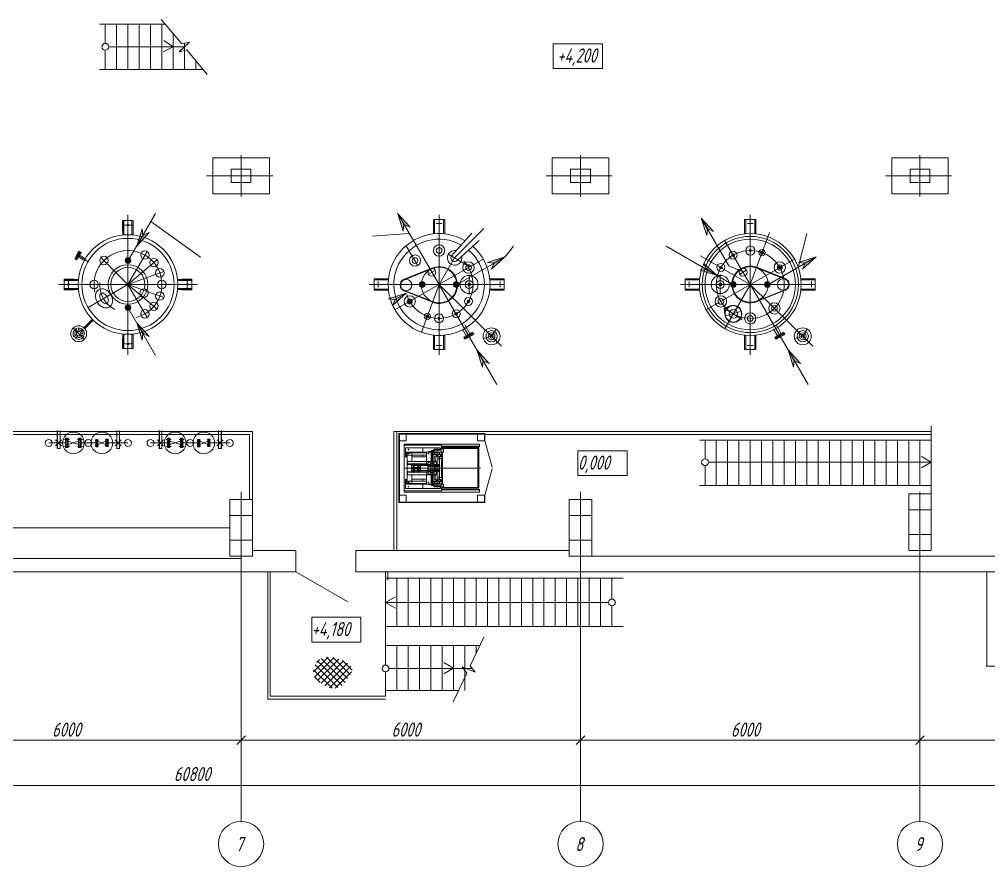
# Model space of a CAD drawing. Header units: millimetres. Extents: x 1337 to 8186, y 1899 to 5236.
# Drawn here: x 6056.6 to 6305.3, y 2452.9 to 2670.2 of the extents above; entities that cross this region are included whole.
import ezdxf

# ---------------------------------------------------------------- set-up
doc = ezdxf.new("R2010")
doc.units = ezdxf.units.MM
doc.layers.add('Линия связи (Вновь)', color=3, linetype='Continuous', lineweight=60)
doc.layers.add('Строительный', color=251, linetype='Continuous', lineweight=13)
doc.styles.add('Simplex', font='simplex.shx', dxfattribs={"width": 0.7, "oblique": 15})

# ---------------------------------------------------------------- blocks, each defined once
blk = doc.blocks.new('A$C0AA457AC')
at = {"layer": 'Строительный', "ltscale": 100}
h = blk.add_hatch(color=256, dxfattribs=at)
h.paths.add_polyline_path([(379.97, 241.24), (381.02, 240.76), (378.84, 243.15)])
h.paths.add_polyline_path([(378.84, 243.15), (379.82, 240.07), (379.94, 241.22)])
h = blk.add_hatch(color=256, dxfattribs=at)
h.paths.add_polyline_path([(433.64, 240.46), (434.69, 239.98), (432.51, 242.37)])
h.paths.add_polyline_path([(432.51, 242.37), (433.49, 239.29), (433.61, 240.44)])
h = blk.add_hatch(color=256, dxfattribs=at)
h.paths.add_polyline_path([(333.81, 239.35), (333.7, 240.5), (332.72, 237.42)])
h.paths.add_polyline_path([(332.72, 237.42), (334.89, 239.81), (333.84, 239.33)])
for points in [[(330.66, 234.89, 0.414214), (331.16, 234.39), (331.16, 234.89), (331.66, 234.89, 1)], [(331.16, 234.39, 0.414214), (331.66, 234.89), (331.16, 234.89)], [(382.66, 230.64, 0.414214), (383.16, 230.14), (383.16, 230.64), (383.66, 230.64, 1)], [(383.16, 230.14, 0.414214), (383.66, 230.64), (383.16, 230.64)], [(389.67, 230.64, -0.414214), (389.17, 230.14), (389.17, 230.64), (388.67, 230.64, -1)], [(389.17, 230.14, -0.414214), (388.67, 230.64), (389.17, 230.64)], [(437.66, 230.64, 0.414214), (438.16, 230.14), (438.16, 230.64), (438.66, 230.64, 1)], [(438.16, 230.14, 0.414214), (438.66, 230.64), (438.16, 230.64)], [(444.67, 230.64, -0.414214), (444.17, 230.14), (444.17, 230.64), (443.67, 230.64, -1)], [(444.17, 230.14, -0.414214), (443.67, 230.64), (444.17, 230.64)], [(330.66, 226.55, 0.414214), (331.16, 226.05), (331.16, 226.55), (331.66, 226.55, 1)], [(331.16, 226.05, 0.414214), (331.66, 226.55), (331.16, 226.55)]]:
    blk.add_hatch(color=256, dxfattribs=at).paths.add_polyline_path(points)
h = blk.add_hatch(color=256, dxfattribs=at)
h.paths.add_polyline_path([(395.87, 234.38), (395.4, 233.32), (397.78, 235.51)])
h.paths.add_polyline_path([(397.78, 235.51), (394.71, 234.52), (395.86, 234.41)])
h = blk.add_hatch(color=256, dxfattribs=at)
h.paths.add_polyline_path([(450.87, 234.38), (450.4, 233.32), (452.78, 235.51)])
h.paths.add_polyline_path([(452.78, 235.51), (449.71, 234.52), (450.86, 234.41)])
h = blk.add_hatch(color=256, dxfattribs=at)
h.paths.add_polyline_path([(433.41, 233.32), (432.94, 234.37), (435.32, 232.2)])
h.paths.add_polyline_path([(435.32, 232.2), (432.24, 233.18), (433.39, 233.29)])
h = blk.add_hatch(color=256, dxfattribs=at)
h.paths.add_polyline_path([(378.41, 227.97), (377.94, 226.91), (380.32, 229.09)])
h.paths.add_polyline_path([(380.32, 229.09), (377.24, 228.11), (378.39, 228)])
h = blk.add_hatch(color=256, dxfattribs=at)
h.paths.add_polyline_path([(333.81, 221.93), (333.7, 220.78), (332.72, 223.86)])
h.paths.add_polyline_path([(332.72, 223.86), (334.89, 221.47), (333.84, 221.95)])
h = blk.add_hatch(color=256, dxfattribs=at)
h.paths.add_polyline_path([(393.96, 217.17), (395.02, 216.69), (392.84, 219.08)])
h.paths.add_polyline_path([(392.84, 219.08), (393.82, 216), (393.93, 217.15)])
h = blk.add_hatch(color=256, dxfattribs=at)
h.paths.add_polyline_path([(448.96, 217.17), (450.02, 216.69), (447.84, 219.08)])
h.paths.add_polyline_path([(447.84, 219.08), (448.82, 216), (448.93, 217.15)])
for p, q in [((326.16, 276.64), (337.76, 276.64)), ((327.16, 276.64), (327.16, 273.24)), ((329.16, 276.64), (329.16, 268.64)), ((331.16, 276.64), (331.16, 268.64)), ((333.16, 276.64), (333.16, 268.64)), ((335.16, 276.64), (335.16, 268.64)), ((340.66, 273.16), (337.06, 277.48)), ((337.16, 276.64), (337.16, 268.64)), ((339.16, 274.96), (339.16, 268.64)), ((327.76, 272.64), (341.16, 272.64)), ((339.16, 272.64), (337.39, 271.72)), ((339.16, 272.64), (337.48, 273.72)), ((342.02, 273.47), (340.2, 271.76)), ((342.02, 273.47), (340.66, 273.16)), ((341.16, 273.27), (341.16, 268.64)), ((406.35, 273.18), (415.04, 273.18)), ((406.35, 268.81), (406.35, 273.18)), ((415.04, 273.18), (415.04, 268.81)), ((327.16, 272.04), (327.16, 268.64)), ((340.2, 271.76), (341.56, 272.08)), ((345.16, 267.76), (341.56, 272.08)), ((343.16, 270.16), (343.16, 268.64)), ((326.16, 268.64), (344.42, 268.64)), ((415.04, 268.81), (406.35, 268.81)), ((346.16, 246.64), (346.16, 253.04)), ((356.16, 253.04), (346.16, 253.04)), ((351.16, 246.18), (351.16, 253.51)), ((356.16, 246.64), (356.16, 253.04)), ((406.16, 246.64), (406.16, 253.04)), ((416.16, 253.04), (406.16, 253.04)), ((411.16, 246.18), (411.16, 253.51)), ((416.16, 246.64), (416.16, 253.04)), ((466.16, 246.64), (466.16, 253.04)), ((476.16, 253.04), (466.16, 253.04)), ((471.16, 246.18), (471.16, 253.51)), ((476.16, 246.64), (476.16, 253.04)), ((349.41, 248.64), (349.41, 251.04)), ((352.86, 251.04), (349.41, 251.04)), ((352.91, 251.04), (349.96, 251.04)), ((352.91, 248.64), (352.91, 251.04)), ((409.41, 248.64), (409.41, 251.04)), ((412.86, 251.04), (409.41, 251.04)), ((412.91, 251.04), (409.96, 251.04)), ((412.91, 248.64), (412.91, 251.04)), ((469.41, 248.64), (469.41, 251.04)), ((472.86, 251.04), (469.41, 251.04)), ((472.91, 251.04), (469.96, 251.04)), ((472.91, 248.64), (472.91, 251.04)), ((356.75, 249.84), (345.06, 249.84)), ((349.41, 248.64), (352.36, 248.64)), ((352.91, 248.64), (349.46, 248.64)), ((416.75, 249.84), (405.06, 249.84)), ((409.41, 248.64), (412.36, 248.64)), ((412.91, 248.64), (409.46, 248.64)), ((476.75, 249.84), (465.06, 249.84)), ((469.41, 248.64), (472.36, 248.64)), ((472.91, 248.64), (469.46, 248.64)), ((356.16, 246.64), (346.16, 246.64)), ((416.16, 246.64), (406.16, 246.64)), ((476.16, 246.64), (466.16, 246.64)), ((330.21, 240.14), (330.21, 241.94)), ((330.21, 241.94), (332.11, 241.94)), ((330.26, 239.4), (330.26, 241.94)), ((330.46, 239.4), (330.46, 241.94)), ((331.16, 234.73), (336.04, 243.19)), ((331.16, 218.23), (331.16, 242.93)), ((331.86, 239.4), (331.86, 241.94)), ((332.06, 239.4), (332.06, 241.94)), ((332.11, 240.14), (332.11, 241.94)), ((344.01, 235.46), (335.22, 241.77)), ((386.16, 230.64), (378.8, 243.23)), ((378.84, 243.15), (378.84, 243.12)), ((378.84, 243.15), (381.02, 240.76)), ((379.97, 241.24), (378.84, 243.15)), ((379.94, 241.22), (378.84, 243.15)), ((378.84, 243.15), (379.82, 240.07)), ((386.16, 242.14), (385.16, 242.14)), ((385.16, 242.14), (385.16, 239.58)), ((385.36, 242.14), (385.36, 239.6)), ((386.16, 218.23), (386.16, 242.93)), ((386.16, 242.14), (387.16, 242.14)), ((386.96, 242.14), (386.96, 239.6)), ((387.16, 242.14), (387.16, 239.58)), ((432.51, 242.37), (437.4, 233.91)), ((432.51, 242.37), (432.51, 242.35)), ((432.51, 242.37), (434.69, 239.98)), ((433.64, 240.46), (432.51, 242.37)), ((433.61, 240.44), (432.51, 242.37)), ((432.51, 242.37), (433.49, 239.29)), ((441.16, 242.14), (440.16, 242.14)), ((440.16, 242.14), (440.16, 239.58)), ((440.36, 242.14), (440.36, 239.6)), ((441.16, 218.23), (441.16, 242.93)), ((441.16, 242.14), (442.16, 242.14)), ((441.96, 242.14), (441.96, 239.6)), ((442.16, 242.14), (442.16, 239.58)), ((330.21, 240.14), (330.26, 240.14)), ((332.06, 240.14), (332.11, 240.14)), ((332.06, 240.14), (332.11, 240.14)), ((332.72, 237.42), (333.7, 240.5)), ((333.7, 240.5), (333.81, 239.35)), ((333.7, 240.5), (333.81, 239.35)), ((379.82, 240.07), (379.94, 241.22)), ((379.82, 240.07), (379.94, 241.22)), ((381.02, 240.76), (379.97, 241.24)), ((381.02, 240.76), (379.97, 241.24)), ((386.16, 241.44), (385.66, 241.44)), ((386.16, 241.44), (386.66, 241.44)), ((388.91, 235.35), (394.08, 240.52)), ((433.49, 239.29), (433.61, 240.44)), ((433.49, 239.29), (433.61, 240.44)), ((434.69, 239.98), (433.64, 240.46)), ((434.69, 239.98), (433.64, 240.46)), ((441.16, 241.44), (440.66, 241.44)), ((441.16, 241.44), (441.66, 241.44)), ((332.72, 237.42), (334.89, 239.81)), ((333.81, 239.35), (332.72, 237.42)), ((333.84, 239.33), (332.72, 237.42)), ((334.89, 239.81), (333.84, 239.33)), ((334.89, 239.81), (333.84, 239.33)), ((380.89, 239.66), (374.33, 239.19)), ((388.34, 235.68), (391.96, 239.7)), ((393.25, 238.4), (389.47, 235.02)), ((441.16, 230.64), (436.62, 238.41)), ((441.16, 230.64), (444.54, 239.8)), ((449.6, 233.66), (451.18, 239.63)), ((322.14, 235.85), (322.53, 236.52)), ((322.48, 236.1), (322.67, 236.44)), ((322.67, 236.44), (322.53, 236.52)), ((331.16, 230.64), (334.54, 236.49)), ((380.33, 237.49), (382.4, 233.91)), ((399.33, 237.4), (397.76, 235.48)), ((438.02, 230.64), (426.32, 237.4)), ((322.14, 235.85), (321.75, 235.18)), ((321.9, 235.09), (321.75, 235.18)), ((321.84, 235.36), (322.27, 235.11)), ((322.48, 236.1), (321.9, 235.09)), ((322.59, 236.16), (321.95, 235.06)), ((321.95, 235.06), (322.1, 234.98)), ((322.51, 236.08), (322.09, 235.35)), ((322.13, 235.41), (322.09, 235.43)), ((322.1, 235.31), (322.09, 235.35)), ((322.38, 235.47), (322.1, 234.98)), ((322.14, 235.85), (324.2, 234.67)), ((322.32, 236.41), (322.95, 236.05)), ((322.38, 235.47), (322.87, 236.33)), ((323.44, 234.85), (322.38, 235.47)), ((322.51, 236.08), (322.48, 236.1)), ((322.51, 236.08), (322.55, 236.15)), ((322.59, 236.16), (322.55, 236.15)), ((322.59, 236.16), (322.73, 236.41)), ((322.59, 236.16), (322.59, 236.16)), ((323.65, 235.23), (322.59, 235.84)), ((322.73, 236.41), (322.87, 236.33)), ((331.16, 230.64), (326.39, 235.42)), ((331.16, 230.64), (336.33, 234.98)), ((378.36, 226.15), (393.96, 235.13)), ((386.16, 230.64), (388.91, 235.35)), ((387.78, 236), (391.6, 233.78)), ((389.37, 230.64), (397.83, 235.52)), ((397.78, 235.51), (394.71, 234.52)), ((397.78, 235.51), (395.4, 233.32)), ((395.86, 234.41), (397.78, 235.51)), ((395.87, 234.38), (397.78, 235.51)), ((441.16, 230.64), (432.39, 235.72)), ((448.96, 235.13), (433.36, 226.15)), ((444.37, 230.64), (452.83, 235.52)), ((452.78, 235.51), (449.71, 234.52)), ((452.78, 235.51), (450.4, 233.32)), ((450.86, 234.41), (452.78, 235.51)), ((450.87, 234.38), (452.78, 235.51)), ((379.86, 231.52), (384.97, 233.57)), ((379.89, 231.43), (385.01, 233.47)), ((385.51, 233.15), (384.29, 232.45)), ((394.71, 234.52), (395.86, 234.41)), ((394.71, 234.52), (395.86, 234.41)), ((395.4, 233.32), (395.87, 234.38)), ((395.4, 233.32), (395.87, 234.38)), ((432.24, 233.18), (433.39, 233.29)), ((432.24, 233.18), (433.39, 233.29)), ((435.32, 232.2), (432.24, 233.18)), ((432.94, 234.37), (433.41, 233.32)), ((432.94, 234.37), (433.41, 233.32)), ((435.32, 232.2), (432.94, 234.37)), ((433.39, 233.29), (435.32, 232.2)), ((433.41, 233.32), (435.32, 232.2)), ((439.85, 232.89), (437.4, 233.91)), ((440.51, 233.15), (439.29, 232.45)), ((447.43, 231.53), (442.32, 233.57)), ((447.47, 231.62), (442.35, 233.67)), ((449.71, 234.52), (450.86, 234.41)), ((449.71, 234.52), (450.86, 234.41)), ((450.4, 233.32), (450.87, 234.38)), ((450.4, 233.32), (450.87, 234.38)), ((321.66, 231.59), (319.86, 231.59)), ((319.86, 231.59), (319.86, 229.69)), ((322.41, 231.54), (319.86, 231.54)), ((322.41, 231.34), (319.86, 231.34)), ((321.66, 231.59), (321.66, 231.54)), ((331.16, 230.64), (337.51, 232.95)), ((339.92, 231.54), (342.46, 231.54)), ((339.92, 231.34), (342.46, 231.34)), ((340.66, 231.59), (342.46, 231.59)), ((340.66, 231.59), (340.66, 231.54)), ((342.46, 231.59), (342.46, 229.69)), ((374.66, 230.64), (374.66, 231.64)), ((374.66, 231.64), (377.22, 231.64)), ((374.66, 230.64), (374.66, 231.64)), ((374.66, 231.64), (377.22, 231.64)), ((374.66, 231.44), (377.2, 231.44)), ((374.66, 231.44), (377.2, 231.44)), ((386.16, 229.48), (386.16, 231.91)), ((386.16, 231.81), (386.16, 229.37)), ((391.46, 228.88), (391.46, 232.43)), ((397.66, 231.64), (395.1, 231.64)), ((397.66, 231.44), (395.12, 231.44)), ((397.66, 230.64), (397.66, 231.64)), ((429.66, 230.64), (429.66, 231.64)), ((429.66, 231.64), (432.22, 231.64)), ((429.66, 231.44), (432.2, 231.44)), ((435.86, 232.41), (435.86, 228.86)), ((441.16, 231.81), (441.16, 229.37)), ((452.66, 231.64), (450.1, 231.64)), ((452.66, 231.44), (450.12, 231.44)), ((452.66, 230.64), (452.66, 231.64)), ((343.46, 230.64), (318.86, 230.64)), ((322.41, 229.94), (319.86, 229.94)), ((322.41, 229.74), (319.86, 229.74)), ((321.66, 229.69), (319.86, 229.69)), ((321.66, 229.74), (321.66, 229.69)), ((331.16, 230.64), (324.11, 226.55)), ((331.16, 230.64), (337.51, 228.33)), ((331.16, 230.64), (336.33, 226.3)), ((331.16, 230.64), (334.54, 224.8)), ((339.92, 229.94), (342.46, 229.94)), ((339.92, 229.74), (342.46, 229.74)), ((340.66, 229.74), (340.66, 229.69)), ((340.66, 229.69), (342.46, 229.69)), ((397.66, 230.64), (373.82, 230.64)), ((374.66, 230.64), (374.66, 229.64)), ((374.66, 230.64), (374.66, 229.64)), ((374.66, 229.84), (377.2, 229.84)), ((374.66, 229.84), (377.2, 229.84)), ((374.66, 229.64), (377.22, 229.64)), ((374.66, 229.64), (377.22, 229.64)), ((375.36, 230.64), (375.36, 231.14)), ((375.36, 230.64), (375.36, 231.14)), ((375.36, 230.64), (375.36, 230.14)), ((375.36, 230.64), (375.36, 230.14)), ((379.89, 229.66), (385.01, 227.61)), ((386.16, 230.64), (383.05, 222.2)), ((386.16, 230.64), (397.21, 219.72)), ((386.19, 230.59), (396.38, 212.94)), ((391.44, 230.66), (391.46, 230.64)), ((393.7, 230.64), (393.68, 230.66)), ((397.66, 229.64), (395.1, 229.64)), ((397.66, 229.84), (395.12, 229.84)), ((395.16, 230.64), (397.66, 230.64)), ((395.16, 230.64), (397.66, 230.64)), ((396.96, 230.64), (396.96, 231.14)), ((397.66, 230.64), (396.96, 230.64)), ((396.96, 230.64), (396.96, 230.14)), ((397.66, 230.64), (397.66, 229.64)), ((397.66, 230.64), (397.66, 230.64)), ((397.66, 229.64), (397.66, 229.84)), ((452.66, 230.64), (428.82, 230.64)), ((429.66, 230.64), (429.66, 229.64)), ((429.66, 229.84), (432.2, 229.84)), ((429.66, 229.64), (432.22, 229.64)), ((430.36, 230.64), (430.36, 231.14)), ((430.36, 230.64), (430.36, 230.14)), ((441.13, 230.59), (436.66, 222.85)), ((441.16, 230.64), (452.21, 219.72)), ((441.19, 230.59), (451.38, 212.94)), ((447.43, 229.76), (442.32, 227.71)), ((447.47, 229.67), (442.35, 227.62)), ((448.7, 230.64), (448.68, 230.66)), ((452.66, 229.64), (450.1, 229.64)), ((452.66, 229.84), (450.12, 229.84)), ((450.16, 230.64), (452.66, 230.64)), ((450.16, 230.64), (452.66, 230.64)), ((451.96, 230.64), (451.96, 231.14)), ((452.66, 230.64), (451.96, 230.64)), ((451.96, 230.64), (451.96, 230.14)), ((452.66, 230.64), (452.66, 229.64)), ((452.66, 230.64), (452.66, 230.64)), ((452.66, 229.64), (452.66, 229.84)), ((380.32, 229.09), (377.24, 228.11)), ((377.24, 228.11), (378.39, 228)), ((377.24, 228.11), (378.39, 228)), ((380.32, 229.09), (377.94, 226.91)), ((377.94, 226.91), (378.41, 227.97)), ((377.94, 226.91), (378.41, 227.97)), ((378.39, 228), (380.32, 229.09)), ((378.41, 227.97), (380.32, 229.09)), ((379.86, 229.57), (384.97, 227.52)), ((331.16, 226.55), (336.04, 218.1)), ((436.55, 226.45), (437.65, 226.85)), ((439.73, 224.47), (436.55, 226.45)), ((436.55, 226.45), (436.67, 225.29)), ((323.37, 223), (324.87, 224.49)), ((436.84, 225.08), (439.44, 225.85)), ((436.88, 225.15), (436.91, 225.04)), ((439.36, 225.88), (439.39, 225.78)), ((439.47, 224.53), (439.39, 224.58)), ((439.56, 224.68), (439.47, 224.53)), ((439.56, 224.68), (439.48, 224.73)), ((321.47, 222.93), (323.45, 220.95)), ((322.06, 222.82), (322.22, 222.26)), ((322.35, 222.9), (322.51, 222.33)), ((323.52, 222.85), (325.01, 224.35)), ((332.72, 223.86), (333.7, 220.78)), ((333.81, 221.93), (332.72, 223.86)), ((333.84, 221.95), (332.72, 223.86)), ((332.72, 223.86), (334.89, 221.47)), ((390.27, 222.77), (390.96, 221.58)), ((391.49, 221.42), (390.5, 223.14)), ((391.62, 221.96), (390.71, 223.53)), ((395.43, 221.48), (396.22, 222.76)), ((445.27, 222.77), (445.96, 221.58)), ((446.49, 221.42), (445.5, 223.14)), ((446.62, 221.96), (445.71, 223.53)), ((450.43, 221.48), (451.22, 222.76)), ((321.67, 221.37), (322.09, 221.78)), ((321.89, 221.15), (322.3, 221.57)), ((323.35, 221.54), (322.78, 221.7)), ((323.42, 221.83), (322.85, 221.99)), ((322.86, 222.48), (323.09, 222.71)), ((323, 222.34), (323.23, 222.57)), ((330.21, 221.14), (330.21, 219.34)), ((330.21, 221.14), (330.26, 221.14)), ((330.26, 221.89), (330.26, 219.34)), ((330.46, 221.89), (330.46, 219.34)), ((331.86, 221.89), (331.86, 219.34)), ((332.06, 221.89), (332.06, 219.34)), ((332.06, 221.14), (332.11, 221.14)), ((332.11, 221.14), (332.11, 219.34)), ((333.7, 220.78), (333.81, 221.93)), ((333.7, 220.78), (333.81, 221.93)), ((334.89, 221.47), (333.84, 221.95)), ((334.89, 221.47), (333.84, 221.95)), ((385.16, 219.14), (385.16, 221.7)), ((385.16, 219.14), (385.16, 221.7)), ((385.36, 219.14), (385.36, 221.68)), ((385.36, 219.14), (385.36, 221.68)), ((386.96, 219.14), (386.96, 221.68)), ((386.96, 219.14), (386.96, 221.68)), ((387.16, 219.14), (387.16, 221.7)), ((387.16, 219.14), (387.16, 221.7)), ((390.51, 221.32), (392.07, 222.22)), ((390.51, 221.32), (390.59, 221.17)), ((390.59, 221.17), (392.15, 222.07)), ((390.62, 221.12), (392.18, 222.02)), ((390.71, 220.97), (390.62, 221.12)), ((391.27, 221.29), (390.71, 220.97)), ((391.71, 221.04), (390.82, 222.58)), ((390.82, 221.3), (390.86, 221.29)), ((390.86, 221.29), (391.92, 221.9)), ((391.05, 221.43), (390.9, 221.35)), ((390.93, 221.29), (390.92, 221.32)), ((392.27, 221.87), (391.27, 221.29)), ((391.4, 221.58), (391.28, 221.78)), ((391.7, 221.81), (391.85, 221.89)), ((391.88, 221.84), (391.86, 221.86)), ((391.93, 221.94), (391.92, 221.9)), ((392.07, 222.22), (392.15, 222.07)), ((392.27, 221.87), (392.18, 222.02)), ((395.43, 221.48), (393.98, 221.11)), ((395.43, 221.48), (395.43, 221.48)), ((395.43, 221.48), (395.43, 221.48)), ((395.43, 221.48), (395.43, 221.48)), ((395.43, 221.48), (395.43, 221.48)), ((395.43, 221.48), (397.21, 219.72)), ((395.43, 221.48), (395.43, 221.48)), ((395.43, 221.48), (395.43, 221.48)), ((440.16, 219.14), (440.16, 221.7)), ((440.36, 219.14), (440.36, 221.68)), ((441.96, 219.14), (441.96, 221.68)), ((442.16, 219.14), (442.16, 221.7)), ((445.51, 221.32), (447.07, 222.22)), ((445.51, 221.32), (445.59, 221.17)), ((445.59, 221.17), (447.15, 222.07)), ((445.62, 221.12), (447.18, 222.02)), ((445.71, 220.97), (445.62, 221.12)), ((446.27, 221.29), (445.71, 220.97)), ((446.71, 221.04), (445.82, 222.58)), ((445.82, 221.3), (445.86, 221.29)), ((445.86, 221.29), (446.92, 221.9)), ((446.05, 221.43), (445.9, 221.35)), ((445.93, 221.29), (445.92, 221.32)), ((447.27, 221.87), (446.27, 221.29)), ((446.4, 221.58), (446.28, 221.78)), ((446.7, 221.81), (446.85, 221.89)), ((446.88, 221.84), (446.86, 221.86)), ((446.93, 221.94), (446.92, 221.9)), ((447.07, 222.22), (447.15, 222.07)), ((447.27, 221.87), (447.18, 222.02)), ((450.43, 221.48), (448.98, 221.11)), ((450.43, 221.48), (450.43, 221.48)), ((450.43, 221.48), (450.43, 221.48)), ((450.43, 221.48), (450.43, 221.48)), ((450.43, 221.48), (450.43, 221.48)), ((450.43, 221.48), (452.21, 219.72)), ((450.43, 221.48), (450.43, 221.48)), ((450.43, 221.48), (450.43, 221.48)), ((330.21, 219.34), (332.11, 219.34)), ((386.16, 219.84), (385.66, 219.84)), ((386.16, 219.84), (385.66, 219.84)), ((386.16, 219.84), (386.66, 219.84)), ((386.16, 219.84), (386.66, 219.84)), ((441.16, 219.84), (440.66, 219.84)), ((441.16, 219.84), (441.66, 219.84)), ((386.16, 219.14), (385.16, 219.14)), ((386.16, 219.14), (385.16, 219.14)), ((386.16, 219.14), (387.16, 219.14)), ((386.16, 219.14), (387.16, 219.14)), ((392.84, 219.08), (392.83, 219.05)), ((392.84, 219.08), (395.02, 216.69)), ((393.96, 217.17), (392.84, 219.08)), ((393.93, 217.15), (392.84, 219.08)), ((392.84, 219.08), (393.82, 216)), ((441.16, 219.14), (440.16, 219.14)), ((441.16, 219.14), (442.16, 219.14)), ((447.84, 219.08), (447.83, 219.05)), ((447.84, 219.08), (450.02, 216.69)), ((448.96, 217.17), (447.84, 219.08)), ((448.93, 217.15), (447.84, 219.08)), ((447.84, 219.08), (448.82, 216)), ((393.82, 216), (393.93, 217.15)), ((393.82, 216), (393.93, 217.15)), ((395.02, 216.69), (393.96, 217.17)), ((395.02, 216.69), (393.96, 217.17)), ((448.82, 216), (448.93, 217.15)), ((448.82, 216), (448.93, 217.15)), ((450.02, 216.69), (448.96, 217.17)), ((450.02, 216.69), (448.96, 217.17)), ((473.16, 193.64), (473.16, 205.64)), ((353.16, 204.64), (229.16, 204.64)), ((352.66, 204.14), (229.16, 204.14)), ((318.66, 204.86), (318.66, 201.64)), ((318.72, 204.86), (318.72, 201.64)), ((319.16, 204.86), (319.16, 201.64)), ((329.19, 204.86), (329.19, 201.64)), ((329.64, 204.86), (329.64, 201.64)), ((329.69, 204.86), (329.69, 201.64)), ((336.66, 204.86), (336.66, 201.64)), ((336.72, 204.86), (336.72, 201.64)), ((337.16, 204.86), (337.16, 201.64)), ((347.19, 204.86), (347.19, 201.64)), ((347.64, 204.86), (347.64, 201.64)), ((347.69, 204.86), (347.69, 201.64)), ((352.66, 204.14), (352.66, 192.64)), ((353.16, 204.64), (353.16, 182.64)), ((394.66, 204.68), (378.16, 204.68)), ((378.16, 204.64), (378.16, 183.64)), ((473.16, 204.64), (378.16, 204.64)), ((378.66, 204.64), (378.66, 183.64)), ((379.06, 204.3), (394.26, 204.3)), ((379.06, 192.1), (379.06, 204.3)), ((379.16, 204.2), (394.16, 204.2)), ((379.16, 192.2), (379.16, 204.2)), ((379.16, 204.2), (380.36, 204.2)), ((379.16, 203), (379.16, 204.2)), ((380.36, 204.2), (380.36, 203)), ((392.96, 204.2), (394.16, 204.2)), ((392.96, 203), (392.96, 204.2)), ((394.16, 203), (394.16, 204.2)), ((394.16, 204.2), (394.16, 203)), ((394.26, 203), (394.26, 204.3)), ((473.16, 204.14), (394.26, 204.14)), ((317.16, 202.64), (320.13, 202.64)), ((319.44, 202.11), (318.38, 203.17)), ((318.38, 202.11), (319.44, 203.17)), ((319.93, 203.27), (320.54, 203.27)), ((320.13, 203.47), (320.33, 203.47)), ((320.13, 201.82), (320.13, 203.47)), ((320.8, 203.27), (320.19, 203.27)), ((320.33, 201.82), (320.33, 203.47)), ((320.33, 203.17), (320.36, 203.14)), ((320.39, 203.17), (320.36, 203.14)), ((320.36, 202.15), (320.36, 203.14)), ((320.36, 202.15), (320.36, 203.14)), ((320.59, 203.47), (320.39, 203.47)), ((320.39, 201.82), (320.39, 203.47)), ((320.59, 201.82), (320.59, 203.47)), ((320.59, 202.93), (322.43, 202.36)), ((320.59, 202.36), (322.43, 202.93)), ((322.23, 203.27), (322.84, 203.27)), ((322.43, 203.47), (322.63, 203.47)), ((322.43, 201.82), (322.43, 203.47)), ((323.1, 203.27), (322.49, 203.27)), ((322.63, 201.82), (322.63, 203.47)), ((322.63, 203.17), (322.66, 203.14)), ((322.69, 203.17), (322.66, 203.14)), ((322.66, 202.15), (322.66, 203.14)), ((322.66, 202.15), (322.66, 203.14)), ((322.89, 203.47), (322.69, 203.47)), ((322.69, 201.82), (322.69, 203.47)), ((322.89, 201.82), (322.89, 203.47)), ((322.89, 202.64), (325.46, 202.64)), ((325.97, 203.14), (325.36, 203.14)), ((325.46, 203.27), (325.63, 203.27)), ((325.46, 201.97), (325.46, 203.27)), ((325.63, 201.97), (325.63, 203.27)), ((325.63, 203.04), (325.66, 203.01)), ((325.63, 202.2), (325.66, 202.23)), ((325.69, 203.04), (325.66, 203.01)), ((325.66, 202.23), (325.66, 203.01)), ((325.69, 202.2), (325.66, 202.23)), ((325.86, 203.27), (325.69, 203.27)), ((325.69, 201.97), (325.69, 203.27)), ((325.86, 201.97), (325.86, 203.27)), ((325.86, 202.36), (327.26, 202.93)), ((325.86, 202.93), (327.26, 202.36)), ((327.16, 203.17), (327.77, 203.17)), ((327.16, 202.17), (327.77, 202.17)), ((327.26, 203.29), (327.43, 203.29)), ((327.26, 201.99), (327.26, 203.29)), ((327.43, 201.99), (327.43, 203.29)), ((327.43, 203.06), (327.46, 203.03)), ((327.43, 202.22), (327.46, 202.25)), ((327.49, 203.06), (327.46, 203.03)), ((327.46, 202.25), (327.46, 203.03)), ((327.49, 202.22), (327.46, 202.25)), ((327.66, 203.29), (327.49, 203.29)), ((327.49, 201.99), (327.49, 203.29)), ((327.66, 201.99), (327.66, 203.29)), ((327.66, 202.64), (331.16, 202.64)), ((328.91, 202.11), (329.97, 203.17)), ((329.97, 202.11), (328.91, 203.17)), ((335.16, 202.64), (338.13, 202.64)), ((337.44, 202.11), (336.38, 203.17)), ((336.38, 202.11), (337.44, 203.17)), ((337.93, 203.27), (338.54, 203.27)), ((338.13, 203.47), (338.33, 203.47)), ((338.13, 201.82), (338.13, 203.47)), ((338.8, 203.27), (338.19, 203.27)), ((338.33, 201.82), (338.33, 203.47)), ((338.33, 203.17), (338.36, 203.14)), ((338.39, 203.17), (338.36, 203.14)), ((338.36, 202.15), (338.36, 203.14)), ((338.36, 202.15), (338.36, 203.14)), ((338.59, 203.47), (338.39, 203.47)), ((338.39, 201.82), (338.39, 203.47)), ((338.59, 201.82), (338.59, 203.47)), ((338.59, 202.93), (340.43, 202.36)), ((338.59, 202.36), (340.43, 202.93)), ((340.23, 203.27), (340.84, 203.27)), ((340.43, 203.47), (340.63, 203.47)), ((340.43, 201.82), (340.43, 203.47)), ((341.1, 203.27), (340.49, 203.27)), ((340.63, 201.82), (340.63, 203.47)), ((340.63, 203.17), (340.66, 203.14)), ((340.69, 203.17), (340.66, 203.14)), ((340.66, 202.15), (340.66, 203.14)), ((340.66, 202.15), (340.66, 203.14)), ((340.89, 203.47), (340.69, 203.47)), ((340.69, 201.82), (340.69, 203.47)), ((340.89, 201.82), (340.89, 203.47)), ((340.89, 202.64), (343.46, 202.64)), ((343.97, 203.14), (343.36, 203.14)), ((343.46, 203.27), (343.63, 203.27)), ((343.46, 201.97), (343.46, 203.27)), ((343.63, 201.97), (343.63, 203.27)), ((343.63, 203.04), (343.66, 203.01)), ((343.63, 202.2), (343.66, 202.23)), ((343.69, 203.04), (343.66, 203.01)), ((343.66, 202.23), (343.66, 203.01)), ((343.69, 202.2), (343.66, 202.23)), ((343.86, 203.27), (343.69, 203.27)), ((343.69, 201.97), (343.69, 203.27)), ((343.86, 201.97), (343.86, 203.27)), ((343.86, 202.36), (345.26, 202.93)), ((343.86, 202.93), (345.26, 202.36)), ((345.16, 203.17), (345.77, 203.17)), ((345.16, 202.17), (345.77, 202.17)), ((345.26, 203.29), (345.43, 203.29)), ((345.26, 201.99), (345.26, 203.29)), ((345.43, 201.99), (345.43, 203.29)), ((345.43, 203.06), (345.46, 203.03)), ((345.43, 202.22), (345.46, 202.25)), ((345.49, 203.06), (345.46, 203.03)), ((345.46, 202.25), (345.46, 203.03)), ((345.49, 202.22), (345.46, 202.25)), ((345.66, 203.29), (345.49, 203.29)), ((345.49, 201.99), (345.49, 203.29)), ((345.66, 201.99), (345.66, 203.29)), ((345.66, 202.64), (349.16, 202.64)), ((346.91, 202.11), (347.97, 203.17)), ((347.97, 202.11), (346.91, 203.17)), ((380.36, 203), (379.16, 203)), ((393.25, 202.44), (379.97, 202.44)), ((379.97, 202.44), (379.97, 193.96)), ((386.58, 202.23), (379.97, 202.23)), ((386.58, 201.53), (386.58, 202.23)), ((394.16, 203), (392.96, 203)), ((393.31, 202.44), (393.31, 201.98)), ((394.16, 203), (394.26, 203)), ((394.26, 203), (395.51, 198.36)), ((473.16, 203.14), (432.16, 203.14)), ((433.16, 199.83), (433.16, 203.14)), ((435.16, 195.14), (435.16, 203.14)), ((437.16, 195.14), (437.16, 203.14)), ((439.16, 195.14), (439.16, 203.14)), ((441.16, 195.14), (441.16, 203.14)), ((443.16, 195.14), (443.16, 203.14)), ((445.16, 195.14), (445.16, 203.14)), ((447.16, 195.14), (447.16, 203.14)), ((449.16, 195.14), (449.16, 203.14)), ((451.16, 195.14), (451.16, 203.14)), ((453.16, 195.14), (453.16, 203.14)), ((455.16, 195.14), (455.16, 203.14)), ((457.16, 195.14), (457.16, 203.14)), ((459.16, 195.14), (459.16, 203.14)), ((461.16, 195.14), (461.16, 203.14)), ((463.16, 195.14), (463.16, 203.14)), ((465.16, 195.14), (465.16, 203.14)), ((467.16, 195.14), (467.16, 203.14)), ((469.16, 195.14), (469.16, 203.14)), ((471.16, 195.14), (471.16, 203.14)), ((318.66, 201.64), (319.16, 201.64)), ((319.93, 202.02), (320.54, 202.02)), ((320.13, 201.82), (320.33, 201.82)), ((320.8, 202.02), (320.19, 202.02)), ((320.33, 202.12), (320.36, 202.15)), ((320.39, 202.12), (320.36, 202.15)), ((320.59, 201.82), (320.39, 201.82)), ((322.23, 202.02), (322.84, 202.02)), ((322.43, 201.82), (322.63, 201.82)), ((323.1, 202.02), (322.49, 202.02)), ((322.63, 202.12), (322.66, 202.15)), ((322.69, 202.12), (322.66, 202.15)), ((322.89, 201.82), (322.69, 201.82)), ((325.97, 202.14), (325.36, 202.14)), ((325.46, 201.97), (325.63, 201.97)), ((325.86, 201.97), (325.69, 201.97)), ((327.26, 201.99), (327.43, 201.99)), ((327.66, 201.99), (327.49, 201.99)), ((329.69, 201.64), (329.19, 201.64)), ((336.66, 201.64), (337.16, 201.64)), ((337.93, 202.02), (338.54, 202.02)), ((338.13, 201.82), (338.33, 201.82)), ((338.8, 202.02), (338.19, 202.02)), ((338.33, 202.12), (338.36, 202.15)), ((338.39, 202.12), (338.36, 202.15)), ((338.59, 201.82), (338.39, 201.82)), ((340.23, 202.02), (340.84, 202.02)), ((340.43, 201.82), (340.63, 201.82)), ((341.1, 202.02), (340.49, 202.02)), ((340.63, 202.12), (340.66, 202.15)), ((340.69, 202.12), (340.66, 202.15)), ((340.89, 201.82), (340.69, 201.82)), ((343.97, 202.14), (343.36, 202.14)), ((343.46, 201.97), (343.63, 201.97)), ((343.86, 201.97), (343.69, 201.97)), ((345.26, 201.99), (345.43, 201.99)), ((345.66, 201.99), (345.49, 201.99)), ((347.69, 201.64), (347.19, 201.64)), ((386.38, 201.79), (380.2, 201.79)), ((380.2, 201.79), (380.2, 200.22)), ((380.23, 200.15), (380.23, 200.94)), ((380.23, 200.94), (380.3, 200.94)), ((380.3, 200.15), (380.3, 200.99)), ((380.3, 200.99), (380.51, 200.99)), ((380.32, 200.6), (380.32, 200.92)), ((380.32, 200.92), (383.95, 200.92)), ((380.42, 200.5), (380.32, 200.6)), ((383.95, 200.5), (380.42, 200.5)), ((380.51, 201.03), (386.91, 201.03)), ((380.51, 195.37), (380.51, 201.03)), ((380.84, 201.49), (380.62, 201.49)), ((380.83, 201.49), (380.62, 201.49)), ((380.92, 200.76), (380.71, 200.76)), ((380.73, 201.41), (380.73, 201.59)), ((380.73, 201.39), (380.73, 201.58)), ((380.82, 200.67), (380.82, 200.86)), ((381.31, 199.37), (381.31, 201.03)), ((383.29, 201.03), (383.29, 201.79)), ((383.29, 200.18), (383.29, 200.5)), ((383.95, 198.93), (383.95, 201.03)), ((384.38, 200.75), (384.17, 200.75)), ((385.27, 201.14), (384.24, 201.14)), ((384.24, 201.14), (384.24, 201.03)), ((384.28, 200.66), (384.28, 200.85)), ((385.12, 201.2), (384.78, 201.2)), ((384.78, 201.2), (384.78, 201.14)), ((384.78, 201.03), (384.78, 199.37)), ((385.06, 201.28), (384.84, 201.28)), ((384.84, 201.28), (384.84, 201.2)), ((384.95, 195.04), (384.95, 201.36)), ((384.95, 201.36), (384.95, 195.04)), ((385.06, 201.2), (385.17, 201.34)), ((385.06, 201.28), (385.06, 201.2)), ((385.12, 201.14), (385.12, 201.2)), ((385.12, 201.03), (385.12, 199.37)), ((385.32, 200.59), (385.12, 200.59)), ((385.17, 201.34), (386.39, 201.34)), ((386.91, 201.53), (385.27, 201.53)), ((385.27, 201.53), (385.27, 201.14)), ((385.32, 200.59), (385.32, 201.03)), ((385.32, 200.59), (385.35, 200.59)), ((385.35, 200.59), (385.37, 200.63)), ((385.4, 200.98), (385.37, 200.93)), ((385.37, 200.93), (385.37, 200.63)), ((386.22, 200.93), (385.37, 200.93)), ((385.4, 200.57), (385.37, 200.63)), ((386.22, 200.63), (385.37, 200.63)), ((386.19, 200.98), (385.4, 200.98)), ((386.19, 200.57), (385.4, 200.57)), ((385.59, 200.93), (385.59, 200.98)), ((385.65, 200.57), (385.65, 200.32)), ((385.8, 194.83), (385.8, 201.57)), ((385.94, 200.57), (385.94, 200.32)), ((386.01, 200.93), (386.01, 200.98)), ((386.19, 200.98), (386.22, 200.93)), ((386.19, 200.57), (386.22, 200.63)), ((386.22, 200.93), (386.22, 200.63)), ((386.24, 200.59), (386.22, 200.63)), ((386.28, 200.59), (386.24, 200.59)), ((386.28, 200.59), (386.28, 201.03)), ((386.28, 200.59), (386.56, 200.59)), ((386.38, 201.53), (386.38, 201.79)), ((386.39, 201.34), (386.7, 201.03)), ((386.4, 200.59), (386.4, 200.2)), ((386.56, 200.59), (386.66, 200.7)), ((386.56, 200.2), (386.56, 200.59)), ((386.58, 202.07), (393.31, 202.07)), ((393.31, 201.98), (386.58, 201.98)), ((393.1, 201.77), (386.65, 201.77)), ((393.1, 201.7), (386.65, 201.7)), ((393.1, 201.63), (386.65, 201.63)), ((386.66, 200.7), (386.66, 201.03)), ((386.72, 201.03), (386.72, 195.37)), ((386.77, 201.03), (386.77, 195.37)), ((386.91, 201.03), (386.91, 201.53)), ((393.03, 194.86), (393.03, 201.55)), ((393.1, 194.7), (393.1, 201.7)), ((393.17, 201.55), (393.17, 194.86)), ((410.7, 201.25), (419.39, 201.25)), ((410.7, 196.88), (410.7, 201.25)), ((419.39, 201.25), (419.39, 196.88)), ((380.2, 200.22), (380.23, 200.15)), ((380.23, 200.15), (380.3, 200.15)), ((380.3, 200.25), (380.51, 200.25)), ((385.71, 199.37), (380.6, 199.37)), ((380.6, 199.37), (380.6, 198.85)), ((380.6, 198.93), (384.21, 198.93)), ((380.6, 198.85), (384.21, 198.85)), ((381.26, 197.55), (381.26, 198.85)), ((383.95, 200.18), (381.31, 200.18)), ((381.6, 198.79), (381.51, 198.64)), ((381.76, 198.79), (381.6, 198.79)), ((381.68, 199.06), (381.68, 197.35)), ((381.84, 198.65), (381.76, 198.79)), ((382.4, 198.79), (382.31, 198.64)), ((382.56, 198.79), (382.4, 198.79)), ((382.48, 199.06), (382.48, 197.35)), ((382.64, 198.65), (382.56, 198.79)), ((382.88, 198.85), (382.88, 197.55)), ((384.05, 198.74), (384.05, 198.77)), ((384.05, 198.77), (385.85, 198.77)), ((384.15, 198.71), (384.05, 198.74)), ((384.21, 198.85), (384.21, 199.37)), ((384.21, 198.85), (384.63, 198.85)), ((384.36, 199.23), (385.51, 199.23)), ((384.42, 199.29), (384.42, 199.16)), ((385.27, 198.99), (384.63, 198.99)), ((384.63, 198.99), (384.63, 198.77)), ((385.27, 198.99), (385.27, 198.77)), ((385.27, 198.85), (385.71, 198.85)), ((385.39, 200.32), (385.39, 199.37)), ((385.39, 200.32), (386.22, 200.32)), ((385.45, 199.37), (385.46, 200.22)), ((385.45, 199.29), (385.45, 199.16)), ((385.46, 200.22), (385.52, 200.29)), ((386.08, 200.29), (385.52, 200.29)), ((385.55, 198.85), (386.08, 198.85)), ((385.55, 198.85), (385.55, 198.77)), ((385.71, 199.37), (385.71, 198.85)), ((385.75, 198.71), (385.85, 198.74)), ((385.85, 198.74), (385.85, 198.77)), ((386.13, 200.22), (386.08, 200.29)), ((386.08, 198.45), (386.08, 198.85)), ((386.15, 199.16), (386.13, 200.22)), ((386.15, 199.16), (386.22, 199.14)), ((386.22, 196.08), (386.22, 200.32)), ((386.72, 200.2), (386.22, 200.2)), ((386.72, 199.9), (386.22, 199.9)), ((386.56, 196.51), (386.56, 199.9)), ((473.16, 199.23), (433.76, 199.23)), ((473.16, 199.23), (471.43, 200.23)), ((473.16, 199.23), (471.43, 198.23)), ((379.97, 198.2), (393.5, 198.2)), ((380.6, 197.03), (380.6, 197.55)), ((380.6, 197.55), (384.21, 197.55)), ((380.6, 197.48), (384.21, 197.48)), ((385.71, 197.03), (380.6, 197.03)), ((382.88, 198.33), (381.26, 198.33)), ((382.88, 198.08), (381.26, 198.08)), ((381.31, 197.03), (381.31, 195.37)), ((381.37, 198.65), (386.35, 198.65)), ((381.37, 197.76), (386.35, 197.76)), ((381.51, 198.64), (381.6, 198.5)), ((381.6, 197.9), (381.51, 197.75)), ((381.51, 197.75), (381.6, 197.61)), ((381.6, 198.5), (381.76, 198.5)), ((381.76, 197.9), (381.6, 197.9)), ((381.6, 197.61), (381.76, 197.61)), ((381.76, 198.5), (381.84, 198.65)), ((381.84, 197.76), (381.76, 197.9)), ((381.76, 197.61), (381.84, 197.76)), ((382.31, 198.64), (382.4, 198.5)), ((382.4, 197.9), (382.31, 197.75)), ((382.31, 197.75), (382.4, 197.61)), ((382.4, 198.5), (382.56, 198.5)), ((382.56, 197.9), (382.4, 197.9)), ((382.4, 197.61), (382.56, 197.61)), ((382.56, 198.5), (382.64, 198.65)), ((382.64, 197.76), (382.56, 197.9)), ((382.56, 197.61), (382.64, 197.76)), ((383.95, 197.48), (383.95, 195.37)), ((384.15, 198.58), (384.05, 198.56)), ((384.05, 198.56), (384.05, 198.52)), ((384.05, 198.52), (385.85, 198.52)), ((384.05, 197.85), (384.05, 197.88)), ((384.05, 197.88), (385.85, 197.88)), ((384.15, 197.82), (384.05, 197.85)), ((384.15, 197.69), (384.05, 197.67)), ((384.05, 197.67), (384.05, 197.63)), ((384.05, 197.63), (385.85, 197.63)), ((384.15, 198.71), (385.75, 198.71)), ((384.15, 198.71), (384.15, 198.58)), ((384.15, 198.58), (385.75, 198.58)), ((384.15, 197.82), (385.75, 197.82)), ((384.15, 197.69), (384.15, 197.82)), ((384.15, 197.69), (385.75, 197.69)), ((384.21, 197.97), (384.21, 198.43)), ((384.21, 197.55), (384.21, 197.03)), ((384.21, 197.55), (384.63, 197.55)), ((384.34, 197.18), (385.5, 197.18)), ((384.42, 197.12), (384.42, 197.24)), ((384.63, 198.52), (384.63, 197.88)), ((384.63, 197.63), (384.63, 197.38)), ((385.27, 197.41), (384.63, 197.41)), ((384.78, 195.37), (384.78, 197.03)), ((385.12, 195.37), (385.12, 197.03)), ((385.27, 198.52), (385.27, 197.88)), ((385.27, 197.63), (385.27, 197.41)), ((385.27, 197.55), (385.71, 197.55)), ((385.39, 196.08), (385.39, 197.03)), ((385.45, 198.52), (385.45, 197.88)), ((385.45, 197.12), (385.45, 197.24)), ((385.45, 197.03), (385.46, 196.18)), ((385.55, 198.45), (385.55, 198.52)), ((385.55, 198.45), (386.08, 198.45)), ((385.55, 197.96), (386.08, 197.96)), ((385.55, 197.96), (385.55, 197.88)), ((385.55, 197.56), (385.55, 197.63)), ((385.55, 197.56), (386.08, 197.56)), ((385.71, 197.03), (385.71, 197.55)), ((385.75, 198.71), (385.75, 198.58)), ((385.75, 198.58), (385.85, 198.56)), ((385.75, 197.82), (385.85, 197.85)), ((385.75, 197.69), (385.75, 197.82)), ((385.75, 197.69), (385.85, 197.67)), ((385.85, 198.56), (385.85, 198.52)), ((385.85, 197.85), (385.85, 197.88)), ((385.85, 197.67), (385.85, 197.63)), ((386.08, 197.96), (386.08, 197.56)), ((386.15, 197.24), (386.13, 196.18)), ((386.15, 197.24), (386.22, 197.26)), ((394.26, 193.41), (395.51, 198.04)), ((433.16, 195.14), (433.16, 198.63)), ((380.2, 196.19), (380.23, 196.25)), ((380.2, 194.61), (380.2, 196.19)), ((380.23, 196.25), (380.3, 196.25)), ((380.23, 196.25), (380.23, 195.46)), ((380.23, 195.46), (380.3, 195.46)), ((380.3, 196.25), (380.3, 195.41)), ((380.3, 196.16), (380.51, 196.16)), ((380.3, 195.41), (380.51, 195.41)), ((380.42, 195.9), (380.32, 195.8)), ((380.32, 195.8), (380.32, 195.48)), ((380.32, 195.48), (383.95, 195.48)), ((383.95, 195.9), (380.42, 195.9)), ((380.51, 195.37), (386.91, 195.37)), ((380.92, 195.64), (380.71, 195.64)), ((380.82, 195.74), (380.82, 195.55)), ((383.95, 196.22), (381.31, 196.22)), ((383.29, 195.9), (383.29, 196.22)), ((383.29, 194.61), (383.29, 195.37)), ((384.38, 195.65), (384.17, 195.65)), ((384.24, 195.27), (384.24, 195.37)), ((384.28, 195.74), (384.28, 195.56)), ((385.32, 195.81), (385.12, 195.81)), ((385.32, 195.81), (385.35, 195.81)), ((385.32, 195.81), (385.32, 195.37)), ((385.35, 195.81), (385.37, 195.78)), ((385.4, 195.83), (385.37, 195.78)), ((385.37, 195.48), (385.37, 195.78)), ((386.22, 195.78), (385.37, 195.78)), ((385.4, 195.42), (385.37, 195.48)), ((386.22, 195.48), (385.37, 195.48)), ((385.39, 196.08), (386.22, 196.08)), ((386.19, 195.83), (385.4, 195.83)), ((386.19, 195.42), (385.4, 195.42)), ((385.46, 196.18), (385.52, 196.11)), ((386.08, 196.11), (385.52, 196.11)), ((385.59, 195.48), (385.59, 195.42)), ((385.65, 195.83), (385.65, 196.08)), ((385.94, 195.83), (385.94, 196.08)), ((386.01, 195.48), (386.01, 195.42)), ((386.13, 196.18), (386.08, 196.11)), ((386.19, 195.83), (386.22, 195.78)), ((386.19, 195.42), (386.22, 195.48)), ((386.72, 196.51), (386.22, 196.51)), ((386.72, 196.2), (386.22, 196.2)), ((386.24, 195.81), (386.22, 195.78)), ((386.22, 195.48), (386.22, 195.78)), ((386.28, 195.81), (386.24, 195.81)), ((386.28, 195.81), (386.28, 195.37)), ((386.28, 195.81), (386.56, 195.81)), ((386.39, 195.06), (386.7, 195.37)), ((386.4, 195.81), (386.4, 196.2)), ((386.56, 195.81), (386.56, 196.2)), ((386.56, 195.81), (386.66, 195.71)), ((386.66, 195.71), (386.66, 195.37)), ((386.91, 195.37), (386.91, 194.88)), ((419.39, 196.88), (410.7, 196.88)), ((351.16, 193.98), (351.16, 135.78)), ((386.58, 194.17), (379.97, 194.17)), ((379.97, 193.96), (393.31, 193.96)), ((386.38, 194.61), (380.2, 194.61)), ((380.83, 194.92), (380.62, 194.92)), ((380.73, 195.01), (380.73, 194.82)), ((385.27, 195.27), (384.24, 195.27)), ((384.78, 195.2), (384.78, 195.27)), ((385.12, 195.2), (384.78, 195.2)), ((384.84, 195.13), (384.84, 195.2)), ((385.06, 195.13), (384.84, 195.13)), ((385.06, 195.13), (385.06, 195.2)), ((385.06, 195.2), (385.17, 195.06)), ((385.12, 195.27), (385.12, 195.2)), ((385.17, 195.06), (386.39, 195.06)), ((385.27, 194.88), (385.27, 195.27)), ((386.91, 194.88), (385.27, 194.88)), ((386.38, 194.88), (386.38, 194.61)), ((386.58, 194.88), (386.58, 194.17)), ((393.31, 194.42), (386.58, 194.42)), ((386.58, 194.33), (393.31, 194.33)), ((393.1, 194.77), (386.65, 194.77)), ((393.1, 194.7), (386.65, 194.7)), ((393.1, 194.63), (386.65, 194.63)), ((393.31, 193.96), (393.31, 194.42)), ((411.16, 193.98), (411.16, 135.78)), ((473.16, 195.14), (432.16, 195.14)), ((473.16, 193.64), (469.16, 193.64)), ((469.16, 193.64), (469.16, 183.64)), ((471.16, 193.98), (471.16, 135.78)), ((473.16, 183.64), (473.16, 193.64)), ((353.16, 192.64), (349.16, 192.64)), ((349.16, 192.64), (349.16, 182.64)), ((353.16, 182.64), (353.16, 192.64)), ((379.06, 192.1), (394.26, 192.1)), ((379.16, 193.4), (380.36, 193.4)), ((379.16, 192.2), (379.16, 193.4)), ((379.16, 192.2), (394.16, 192.2)), ((380.36, 192.2), (379.16, 192.2)), ((380.36, 193.4), (380.36, 192.2)), ((392.96, 193.4), (394.16, 193.4)), ((392.96, 192.2), (392.96, 193.4)), ((394.16, 192.2), (392.96, 192.2)), ((394.16, 192.2), (394.16, 193.4)), ((394.16, 193.4), (394.26, 193.4)), ((394.16, 193.4), (394.16, 192.2)), ((394.26, 192.1), (394.26, 193.4)), ((413.16, 192.64), (409.16, 192.64)), ((409.16, 192.64), (409.16, 182.64)), ((413.16, 182.64), (413.16, 192.64)), ((469.16, 190.82), (473.16, 190.82)), ((349.16, 189.82), (353.16, 189.82)), ((409.16, 189.82), (413.16, 189.82)), ((349.16, 187.64), (293.16, 187.64)), ((349.16, 185.47), (353.16, 185.47)), ((409.16, 185.47), (413.16, 185.47)), ((469.16, 186.47), (473.16, 186.47)), ((360.86, 183.64), (353.16, 183.64)), ((360.86, 183.64), (360.86, 179.9)), ((409.16, 183.64), (371.46, 183.64)), ((371.46, 183.64), (371.46, 179.84)), ((469.16, 183.64), (473.16, 183.64)), ((351.16, 182.24), (231.16, 182.24)), ((349.16, 182.64), (353.16, 182.64)), ((409.16, 182.64), (413.16, 182.64)), ((413.16, 182.64), (411.16, 182.64)), ((484.96, 182.64), (413.16, 182.64)), ((360.86, 179.84), (191.41, 179.84)), ((355.91, 179.84), (355.91, 157.37)), ((356.31, 179.84), (356.31, 157.87)), ((360.86, 179.84), (370.04, 174.54)), ((484.96, 179.84), (371.46, 179.84)), ((376.7, 179.84), (376.7, 163.4)), ((418.7, 178.73), (376.7, 178.73)), ((377.1, 178.41), (377.1, 179.84)), ((378.7, 178.73), (378.7, 170.18)), ((380.7, 178.73), (380.7, 170.18)), ((382.7, 178.73), (382.7, 170.18)), ((384.7, 178.73), (384.7, 170.18)), ((386.7, 178.73), (386.7, 170.18)), ((388.7, 178.73), (388.7, 170.18)), ((390.7, 178.73), (390.7, 170.18)), ((392.7, 178.73), (392.7, 170.18)), ((394.7, 178.73), (394.7, 170.18)), ((396.7, 178.73), (396.7, 170.18)), ((398.7, 178.73), (398.7, 170.18)), ((400.7, 178.73), (400.7, 170.18)), ((402.7, 178.73), (402.7, 170.18)), ((404.7, 178.73), (404.7, 170.18)), ((406.7, 178.73), (406.7, 170.18)), ((408.7, 178.73), (408.7, 170.18)), ((410.7, 178.73), (410.7, 170.18)), ((412.7, 178.73), (412.7, 170.18)), ((414.7, 178.73), (414.7, 170.18)), ((416.7, 178.73), (416.7, 175.06)), ((482.96, 179.84), (482.96, 163.17)), ((376.7, 174.46), (378.43, 175.46)), ((376.7, 174.46), (416.1, 174.46)), ((376.7, 174.46), (378.43, 173.46)), ((416.7, 173.86), (416.7, 170.18)), ((363.64, 171.83), (372.33, 171.83)), ((363.64, 167.46), (363.64, 171.83)), ((372.33, 171.83), (372.33, 167.46)), ((418.7, 170.18), (376.7, 170.18)), ((391.67, 163.23), (394.08, 168.31)), ((372.33, 167.46), (363.64, 167.46)), ((376.7, 166.87), (393.4, 166.87)), ((378.7, 166.87), (378.7, 158.87)), ((380.7, 166.87), (380.7, 158.87)), ((382.7, 166.87), (382.7, 158.87)), ((384.7, 166.87), (384.7, 158.87)), ((386.7, 166.87), (386.7, 158.87)), ((388.7, 166.87), (388.7, 158.87)), ((390.7, 166.87), (390.7, 158.87)), ((392.7, 166.87), (392.7, 165.4)), ((363.94, 162.18), (366.57, 164.81)), ((364.16, 161.27), (367.57, 164.68)), ((365.34, 164.57), (369.58, 160.33)), ((366.23, 164.8), (369.99, 161.04)), ((367.45, 164.7), (370.43, 161.72)), ((364.23, 163.43), (368.26, 159.4)), ((364.48, 163.84), (365.01, 164.37)), ((364.67, 160.66), (368.46, 164.45)), ((364.7, 164.09), (369.03, 159.76)), ((365.3, 160.17), (369.26, 164.13)), ((365.99, 159.73), (369.98, 163.73)), ((366.77, 159.39), (370.58, 163.21)), ((369.06, 164.22), (370.78, 162.49)), ((392.02, 162.8), (377.3, 162.8)), ((388.7, 162.87), (386.97, 163.87)), ((388.7, 162.87), (386.97, 161.87)), ((392.53, 162.13), (390.22, 163.07)), ((390.22, 163.07), (391.08, 161.97)), ((392.53, 162.13), (391.67, 163.23)), ((494.02, 163.21), (482.84, 163.17)), ((363.97, 162.57), (367.24, 159.3)), ((364.19, 161.23), (365.12, 160.3)), ((367.81, 159.31), (370.69, 162.19)), ((376.7, 162.2), (376.7, 157.87)), ((388.67, 156.89), (391.08, 161.97)), ((356.31, 157.87), (376.7, 157.87)), ((376.7, 158.87), (389.61, 158.87)), ((355.91, 157.37), (376.7, 157.37)), ((411.16, 153.35), (411.16, 149.61)), ((411.16, 153.35), (411.16, 149.61)), ((471.16, 153.65), (471.16, 149.61)), ((471.16, 153.35), (471.16, 149.61)), ((351.91, 150.86), (350.41, 149.36)), ((350.41, 149.36), (351.91, 150.86)), ((411.91, 150.86), (410.41, 149.36)), ((410.41, 149.36), (411.91, 150.86)), ((471.91, 150.86), (470.41, 149.36)), ((470.41, 149.36), (471.91, 150.86)), ((351.16, 150.11), (291.16, 150.11)), ((351.16, 150.41), (351.16, 150.61)), ((351.16, 150.41), (351.16, 150.61)), ((411.16, 150.11), (351.16, 150.11)), ((471.16, 150.11), (411.16, 150.11)), ((531.16, 150.11), (471.16, 150.11)), ((47.16, 142.1), (655.16, 142.1))]:
    blk.add_line(p, q, dxfattribs=at)
for centre, radius in [((327.16, 272.64), 0.6), ((331.16, 230.64), 8.8), ((331.16, 230.64), 8.15), ((441.16, 230.64), 9), ((441.16, 230.64), 8.5), ((441.16, 230.64), 8), ((334.16, 235.84), 0.75), ((386.16, 236.64), 1), ((386.16, 236.64), 0.5), ((441.16, 230.64), 6), ((438.13, 235.82), 0.7), ((441.16, 236.64), 0.8), ((441.16, 236.64), 0.2), ((443.24, 236.27), 0.55), ((443.24, 236.27), 0.25), ((326.92, 234.89), 0.75), ((331.16, 234.89), 0.5), ((335.76, 234.5), 0.75), ((381.9, 234.86), 1), ((381.9, 234.86), 0.5), ((438.13, 235.82), 0.25), ((331.16, 230.64), 3.5), ((331.16, 230.64), 3), ((336.8, 232.7), 0.75), ((386.16, 230.54), 3.15), ((384.9, 232.8), 0.7), ((391.36, 233.64), 1), ((391.36, 233.64), 0.5), ((435.97, 233.65), 0.7), ((435.97, 233.65), 0.25), ((441.16, 230.64), 3.15), ((439.9, 232.8), 0.7), ((446.36, 233.64), 1), ((446.36, 233.64), 0.45), ((446.36, 233.64), 0.25), ((325.16, 230.64), 0.75), ((337.16, 230.64), 0.75), ((380.36, 230.54), 1), ((391.46, 230.64), 1.6), ((391.46, 230.64), 0.7), ((435.86, 230.64), 1.6), ((435.86, 230.64), 0.7), ((446.96, 230.64), 1), ((333.99, 229.11), 0.75), ((383.16, 230.64), 0.5), ((389.17, 230.64), 0.5), ((391.46, 230.64), 0.25), ((435.86, 230.64), 0.25), ((438.16, 230.64), 0.5), ((444.17, 230.64), 0.5), ((336.8, 228.59), 0.75), ((380.96, 227.65), 1), ((380.96, 227.65), 0.45), ((380.96, 227.65), 0.25), ((391.36, 227.64), 0.7), ((391.36, 227.64), 0.25), ((435.96, 227.65), 1), ((435.96, 227.65), 0.5), ((331.16, 226.55), 0.5), ((334.16, 225.45), 0.75), ((335.76, 226.79), 0.75), ((389.19, 225.46), 0.7), ((436.75, 226.33), 0.173), ((438.17, 225.45), 1.5), ((438.17, 225.45), 1.45), ((438.17, 225.45), 0.75), ((445.43, 226.42), 1), ((445.43, 226.42), 0.5), ((384.09, 225.01), 0.55), ((384.09, 225.01), 0.25), ((386.16, 224.64), 0.8), ((386.16, 224.64), 0.2), ((389.19, 225.46), 0.25), ((438.17, 225.45), 0.1), ((441.16, 224.64), 1), ((441.16, 224.64), 0.5), ((322.46, 221.94), 1.4), ((395.43, 221.48), 1.5), ((450.43, 221.48), 1.5), ((322.46, 221.94), 0.4), ((395.43, 221.48), 1), ((395.43, 221.48), 0.6), ((395.43, 221.48), 0.3), ((450.43, 221.48), 1), ((450.43, 221.48), 0.6), ((450.43, 221.48), 0.3), ((321.51, 202.64), 1.92), ((326.56, 202.64), 1.92), ((339.51, 202.64), 1.92), ((344.56, 202.64), 1.92), ((317.16, 202.64), 0.625), ((324.16, 202.64), 0.625), ((331.16, 202.64), 0.625), ((335.16, 202.64), 0.625), ((342.16, 202.64), 0.625), ((349.16, 202.64), 0.625), ((386.65, 201.7), 0.0701), ((393.1, 201.7), 0.0701), ((393.1, 201.55), 0.0701), ((381.68, 198.65), 0.201), ((381.68, 198.65), 0.0936), ((382.48, 198.65), 0.201), ((382.48, 198.65), 0.0936), ((433.16, 199.23), 0.6), ((381.68, 197.76), 0.201), ((381.68, 197.76), 0.0936), ((382.48, 197.76), 0.201), ((382.48, 197.76), 0.0936), ((385.8, 198.65), 0.0439), ((385.8, 197.76), 0.0439), ((386.65, 194.7), 0.0701), ((393.1, 194.86), 0.0701), ((393.1, 194.7), 0.0701), ((416.7, 174.46), 0.6), ((376.7, 162.8), 0.6), ((351.16, 131.78), 4), ((411.16, 131.78), 4), ((471.16, 131.78), 4)]:
    blk.add_circle(centre, radius, dxfattribs=at)
for centre, radius, start, end in [((331.16, 230.64), 10.5, 84.809, 95.191), ((386.16, 230.64), 9, 59.2189, 48.5792), ((386.16, 230.64), 8, 60.6375, 49.4331), ((331.16, 230.64), 6, 283.3675, 193.2426), ((388.91, 235.35), 1.3, 77.3538, 13.3913), ((386.16, 230.64), 6, 197.339, 43.3302), ((388.91, 235.35), 0.65, 126.3082, 329.7774), ((386.16, 230.54), 3.25, 245.194, 112.1583), ((441.16, 230.64), 3.25, 65.194, 292.1583), ((331.16, 230.64), 10.5, 174.809, 185.191), ((331.16, 230.64), 10.5, 354.809, 5.191), ((380.36, 230.54), 1.1, 106.1974, 253.8026), ((446.96, 230.64), 1.1, 286.1974, 73.8026), ((331.16, 230.64), 5, 176.0279, 242.5418), ((322.46, 221.94), 1, 115.3399, 214.6601), ((322.04, 222.82), 0.025, 15, 115.3399), ((322.38, 222.91), 0.025, 94.6601, 195), ((322.46, 221.94), 1, 355.3399, 94.6601), ((321.66, 221.38), 0.025, 214.6601, 315), ((322.46, 221.94), 0.673, 117.8696, 212.1304), ((321.9, 221.14), 0.025, 135, 235.3399), ((322.46, 221.94), 1, 235.3399, 334.6601), ((322.46, 221.94), 0.673, 237.8696, 332.1304), ((322.46, 221.94), 0.673, 357.8696, 92.1304), ((323.34, 221.52), 0.025, 334.6601, 75), ((323.43, 221.86), 0.025, 255, 355.3399), ((331.16, 230.64), 10.5, 264.809, 275.191)]:
    blk.add_arc(centre, radius, start, end, dxfattribs=at)
at = {"layer": 'Строительный', "ltscale": 100, "extrusion": (0, 0, -1)}
blk.add_ellipse((326.94, 228.18), major_axis=(0.93, -1.53), ratio=0.771003, dxfattribs=at)
at = {"layer": 'Строительный', "ltscale": 100}
for points in [[(331.3, 241.14), (331.29, 241.34), (331.03, 241.33), (331.02, 241.14)], [(331.02, 241.14), (331.03, 240.96), (331.29, 240.95), (331.3, 241.14)], [(320.66, 230.51), (320.47, 230.52), (320.48, 230.78), (320.66, 230.79)], [(320.66, 230.79), (320.85, 230.78), (320.86, 230.52), (320.66, 230.51)], [(341.66, 230.79), (341.48, 230.78), (341.47, 230.52), (341.66, 230.51)], [(341.66, 230.51), (341.86, 230.52), (341.85, 230.78), (341.66, 230.79)], [(331.02, 220.14), (331.03, 220.33), (331.29, 220.34), (331.3, 220.14)], [(331.3, 220.14), (331.29, 219.95), (331.03, 219.96), (331.02, 220.14)]]:
    blk.add_open_spline(points, degree=3, dxfattribs=at)
blk.add_open_spline([(327.49, 227.29), (327.45, 227.27), (327.41, 227.25), (327.32, 227.24), (327.26, 227.24), (327.12, 227.26), (327.04, 227.29), (326.87, 227.37), (326.78, 227.43), (326.57, 227.61), (326.46, 227.75), (326.29, 228.06), (326.23, 228.23), (326.18, 228.54), (326.19, 228.68), (326.24, 228.87), (326.27, 228.94), (326.34, 229.03), (326.38, 229.06), (326.47, 229.1), (326.52, 229.12), (326.66, 229.12), (326.74, 229.11), (326.93, 229.04), (327.03, 228.98), (327.23, 228.83), (327.33, 228.73), (327.5, 228.5), (327.57, 228.37), (327.66, 228.11), (327.69, 227.98), (327.7, 227.75), (327.69, 227.64), (327.64, 227.47), (327.61, 227.41), (327.55, 227.33), (327.52, 227.31), (327.49, 227.29)], degree=3, knots=[0, 0, 0, 0, 0.296333, 0.296333, 0.592666, 0.592666, 0.888999, 0.888999, 1.185332, 1.185332, 1.62448, 1.62448, 2.063629, 2.063629, 2.502777, 2.502777, 2.853977, 2.853977, 3.205176, 3.205176, 3.556375, 3.556375, 3.907575, 3.907575, 4.258774, 4.258774, 4.609973, 4.609973, 4.961173, 4.961173, 5.312372, 5.312372, 5.663572, 5.663572, 6.014771, 6.014771, 6.283185, 6.283185, 6.283185, 6.283185], dxfattribs=at)
at = {"layer": 'Строительный', "ltscale": 100, "style": 'Simplex', "oblique": 15, "width": 0.7}
for s, p in [('+4,200', (407.05, 269.85)), ('0,000', (410.7, 197.92)), ('+4,180', (363.64, 168.5)), ('6000', (317.76, 150.74)), ('6000', (377.76, 150.74)), ('6000', (437.76, 150.74)), ('60800', (339.27, 142.88)), ('7', (350.23, 130.5)), ('8', (410.23, 130.5)), ('9', (470.23, 130.5))]:
    blk.add_text(s, height=2.5, dxfattribs=at).set_placement(p)

msp = doc.modelspace()

# ---------------------------------------------------------------- block references
at = {"layer": 'Линия связи (Вновь)', "xscale": 1.452, "yscale": 1.452, "zscale": 1.452}
msp.add_blockref('A$C0AA457AC', (5603.59, 2267.33), dxfattribs=at)

doc.saveas('drawing.dxf')
